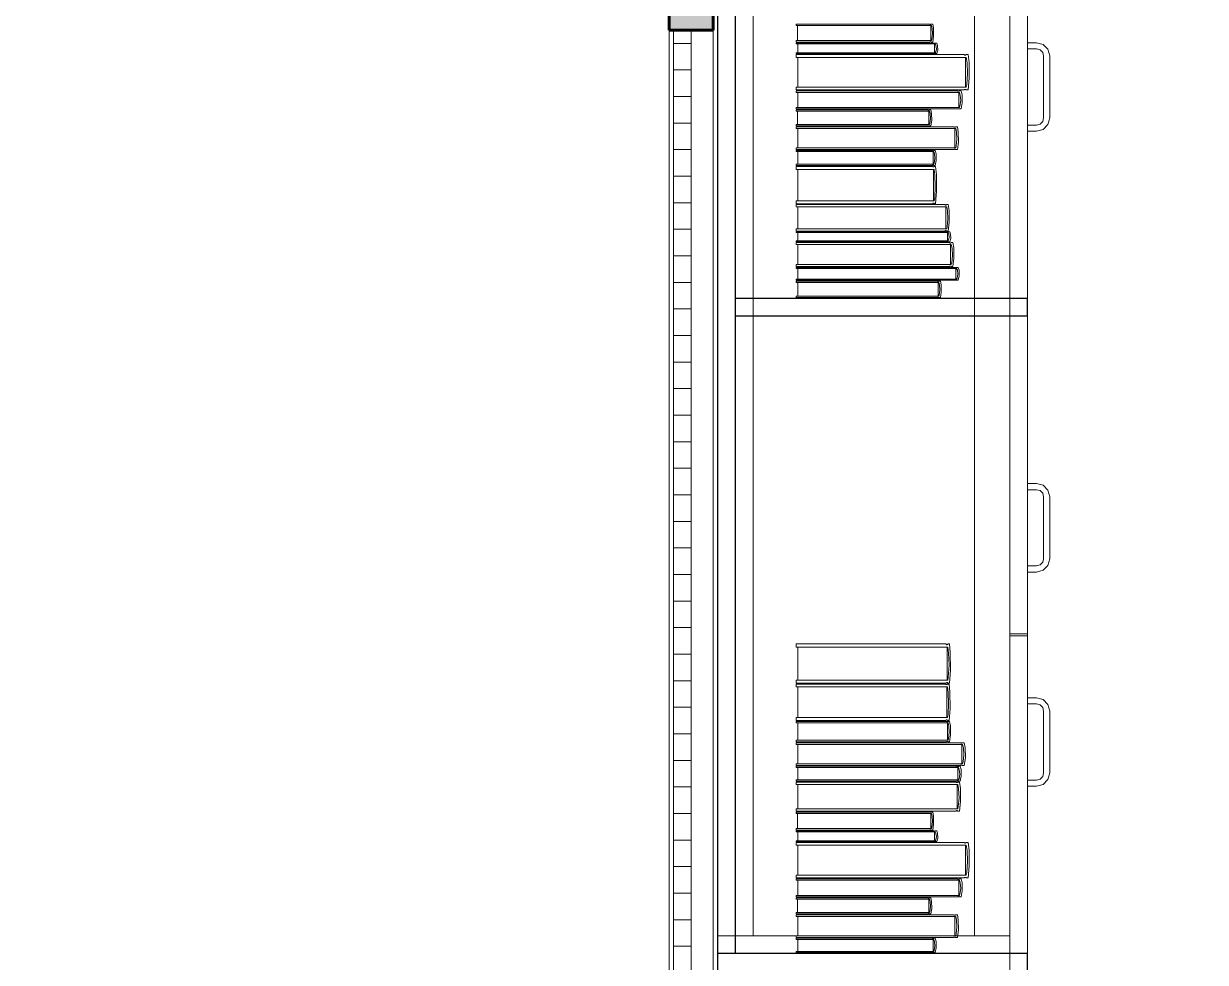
# Model space of a CAD drawing. Header units: inches. Extents: x -38 to 5698, y -33 to 92.
# Drawn here: x 204.291 to 205.626, y 12.972 to 14.032 of the extents above; entities that cross this region are included whole.
import ezdxf

# ---------------------------------------------------------------- set-up
doc = ezdxf.new("R2010")
doc.units = ezdxf.units.IN
doc.header["$MEASUREMENT"] = 0
doc.set_wipeout_variables(frame=1)
doc.linetypes.add('Wipeout_Contour', pattern=[1, 0, -1])
for name, color, linetype in [('02 _ ARQ _ ZON _ Espacio.3D', 7, 'Continuous'), ('Acabado - Muros', 7, 'Continuous'), ('Interior - Mobiliario', 7, 'Continuous')]:
    doc.layers.add(name, color=color, linetype=linetype)

msp = doc.modelspace()

# ---------------------------------------------------------------- linework, layer by layer
at = {"layer": '02 _ ARQ _ ZON _ Espacio.3D', "color": 254, "linetype": 'Continuous', "lineweight": 0, "flags": 128}
for points in [[(205.0199, 6.5), (205.02, 18.6001), (193.32, 18.6001), (193.32, 6.5)], [(208.57, 16.1), (208.07, 16.1), (208.07, 17.35), (205.07, 17.35), (205.07, 6.45), (207.5227, 6.4503), (207.5227, 7.7), (207.7527, 7.7), (208.07, 7.7), (208.07, 8.1), (208.57, 8.1), (208.57, 7.2), (207.6661, 7.2), (207.6661, 6.45), (212.1198, 6.45), (212.1198, 7.7005), (212.1198, 17.3498), (208.97, 17.3498), (208.97, 16.9001), (208.57, 16.9)]]:
    msp.add_lwpolyline(points, close=True, dxfattribs=at)
at = {"layer": 'Interior - Mobiliario', "color": 175, "linetype": 'Continuous', "lineweight": 13}
for p, q in [((205.0951, 12.9818), (205.0951, 14.4418)), ((205.4051, 14.4418), (205.4051, 12.9818)), ((205.1638, 14.0302), (205.1638, 14.0318)), ((205.1638, 14.0318), (205.3145, 14.0318)), ((205.3164, 14.0302), (205.1638, 14.0302)), ((205.1653, 14.0131), (205.1653, 14.0302)), ((205.3145, 14.0318), (205.3146, 14.0317)), ((205.3146, 14.0317), (205.3148, 14.0316)), ((205.3148, 14.0316), (205.3151, 14.0315)), ((205.3151, 14.0315), (205.3153, 14.0315)), ((205.3153, 14.0315), (205.3155, 14.0315)), ((205.3155, 14.0315), (205.3157, 14.0315)), ((205.3156, 14.0302), (205.3156, 14.0131)), ((205.3157, 14.0315), (205.3159, 14.0316)), ((205.3159, 14.0316), (205.3161, 14.0317)), ((205.3161, 14.0317), (205.3162, 14.0318)), ((205.3162, 14.0318), (205.3179, 14.0318)), ((205.3171, 14.0271), (205.3164, 14.0302)), ((205.3179, 14.0318), (205.3187, 14.0274)), ((205.3168, 14.0146), (205.3175, 14.0209)), ((205.3175, 14.0209), (205.3171, 14.0271)), ((205.3189, 14.0182), (205.3179, 14.0114)), ((205.3187, 14.0274), (205.3189, 14.0182)), ((205.1638, 14.0114), (205.1638, 14.0131)), ((205.1638, 14.0131), (205.3164, 14.0131)), ((205.3145, 14.0114), (205.1638, 14.0114)), ((205.1638, 14.0095), (205.1638, 14.0104)), ((205.1638, 14.0104), (205.3189, 14.0104)), ((205.3208, 14.0095), (205.1638, 14.0095)), ((205.1654, 13.9994), (205.1654, 14.0095)), ((205.3146, 14.0115), (205.3145, 14.0114)), ((205.3148, 14.0117), (205.3146, 14.0115)), ((205.315, 14.0117), (205.3148, 14.0117)), ((205.3152, 14.0118), (205.315, 14.0117)), ((205.3155, 14.0118), (205.3152, 14.0118)), ((205.3157, 14.0118), (205.3155, 14.0118)), ((205.3159, 14.0117), (205.3157, 14.0118)), ((205.3161, 14.0116), (205.3159, 14.0117)), ((205.3162, 14.0114), (205.3161, 14.0116)), ((205.3179, 14.0114), (205.3162, 14.0114)), ((205.3164, 14.0131), (205.3168, 14.0146)), ((205.3189, 14.0104), (205.3191, 14.0104)), ((205.3191, 14.0104), (205.3193, 14.0103)), ((205.3193, 14.0103), (205.3195, 14.0103)), ((205.3195, 14.0103), (205.3197, 14.0102)), ((205.3197, 14.0102), (205.3199, 14.0102)), ((205.3199, 14.0102), (205.3202, 14.0103)), ((205.32, 14.0095), (205.32, 13.9994)), ((205.3202, 14.0103), (205.3204, 14.0103)), ((205.3204, 14.0103), (205.3206, 14.0104)), ((205.3206, 14.0104), (205.3207, 14.0104)), ((205.3207, 14.0104), (205.3224, 14.0104)), ((205.3215, 14.0077), (205.3208, 14.0095)), ((205.3213, 14.0003), (205.322, 14.004)), ((205.322, 14.004), (205.3215, 14.0077)), ((205.3224, 14.0104), (205.3233, 14.0078)), ((205.3233, 14.0078), (205.3235, 14.0024)), ((205.4251, 14.0108), (205.4351, 14.0108)), ((205.4251, 14.0038), (205.4251, 14.0108)), ((205.4351, 14.0038), (205.4251, 14.0038)), ((205.4351, 14.0108), (205.4426, 14.0088)), ((205.4391, 14.0028), (205.4351, 14.0038)), ((205.4421, 13.9998), (205.4391, 14.0028)), ((205.4426, 14.0088), (205.4481, 14.0033)), ((205.4481, 14.0033), (205.4501, 13.9958)), ((205.1638, 13.9984), (205.1638, 13.9994)), ((205.1638, 13.9994), (205.3208, 13.9994)), ((205.3189, 13.9984), (205.1638, 13.9984)), ((205.1638, 13.9942), (205.1638, 13.9974)), ((205.1638, 13.9974), (205.3535, 13.9974)), ((205.3558, 13.9942), (205.1638, 13.9942)), ((205.1657, 13.9606), (205.1657, 13.9942)), ((205.319, 13.9985), (205.3189, 13.9984)), ((205.3192, 13.9985), (205.319, 13.9985)), ((205.3194, 13.9986), (205.3192, 13.9985)), ((205.3197, 13.9986), (205.3194, 13.9986)), ((205.3199, 13.9986), (205.3197, 13.9986)), ((205.3201, 13.9986), (205.3199, 13.9986)), ((205.3203, 13.9985), (205.3201, 13.9986)), ((205.3206, 13.9985), (205.3203, 13.9985)), ((205.3207, 13.9984), (205.3206, 13.9985)), ((205.3224, 13.9984), (205.3207, 13.9984)), ((205.3208, 13.9994), (205.3213, 14.0003)), ((205.3235, 14.0024), (205.3224, 13.9984)), ((205.3535, 13.9974), (205.3537, 13.9972)), ((205.3537, 13.9972), (205.3539, 13.997)), ((205.3539, 13.997), (205.3542, 13.9968)), ((205.3542, 13.9968), (205.3545, 13.9967)), ((205.3545, 13.9967), (205.3548, 13.9967)), ((205.3548, 13.9967), (205.3551, 13.9968)), ((205.3549, 13.9942), (205.3549, 13.9606)), ((205.3551, 13.9968), (205.3553, 13.997)), ((205.3553, 13.997), (205.3556, 13.9973)), ((205.3556, 13.9973), (205.3557, 13.9974)), ((205.3557, 13.9974), (205.3578, 13.9974)), ((205.3567, 13.9882), (205.3558, 13.9942)), ((205.3578, 13.9974), (205.3589, 13.9886)), ((205.4431, 13.9958), (205.4421, 13.9998)), ((205.4431, 13.9258), (205.4431, 13.9958)), ((205.4501, 13.9958), (205.4501, 13.9258)), ((205.3572, 13.9759), (205.3567, 13.9882)), ((205.3589, 13.9886), (205.3591, 13.9707)), ((205.3558, 13.9606), (205.3564, 13.9636)), ((205.3564, 13.9636), (205.3572, 13.9759)), ((205.3591, 13.9707), (205.3578, 13.9574)), ((205.1638, 13.9574), (205.1638, 13.9606)), ((205.1638, 13.9606), (205.3558, 13.9606)), ((205.3535, 13.9574), (205.1638, 13.9574)), ((205.1638, 13.9547), (205.1638, 13.9564)), ((205.1638, 13.9564), (205.3459, 13.9564)), ((205.3482, 13.9547), (205.1638, 13.9547)), ((205.1656, 13.9375), (205.1656, 13.9547)), ((205.3459, 13.9564), (205.3461, 13.9562)), ((205.3461, 13.9562), (205.3463, 13.9561)), ((205.3463, 13.9561), (205.3466, 13.9561)), ((205.3466, 13.9561), (205.3469, 13.956)), ((205.3469, 13.956), (205.3471, 13.956)), ((205.3471, 13.956), (205.3474, 13.9561)), ((205.3472, 13.9547), (205.3472, 13.9375)), ((205.3474, 13.9561), (205.3477, 13.9562)), ((205.3477, 13.9562), (205.3479, 13.9563)), ((205.3479, 13.9563), (205.348, 13.9564)), ((205.348, 13.9564), (205.35, 13.9564)), ((205.349, 13.9517), (205.3482, 13.9547)), ((205.3495, 13.9454), (205.349, 13.9517)), ((205.35, 13.9564), (205.351, 13.9519)), ((205.351, 13.9519), (205.3513, 13.9427)), ((205.3536, 13.9575), (205.3535, 13.9574)), ((205.3539, 13.9578), (205.3536, 13.9575)), ((205.3542, 13.9579), (205.3539, 13.9578)), ((205.3544, 13.958), (205.3542, 13.9579)), ((205.3547, 13.958), (205.3544, 13.958)), ((205.355, 13.958), (205.3547, 13.958)), ((205.3553, 13.9578), (205.355, 13.958)), ((205.3555, 13.9576), (205.3553, 13.9578)), ((205.3557, 13.9574), (205.3555, 13.9576)), ((205.3578, 13.9574), (205.3557, 13.9574)), ((205.1638, 13.9359), (205.1638, 13.9375)), ((205.1638, 13.9375), (205.3482, 13.9375)), ((205.3463, 13.9361), (205.346, 13.936)), ((205.3465, 13.9362), (205.3463, 13.9361)), ((205.3468, 13.9362), (205.3465, 13.9362)), ((205.3471, 13.9362), (205.3468, 13.9362)), ((205.3473, 13.9362), (205.3471, 13.9362)), ((205.3476, 13.9361), (205.3473, 13.9362)), ((205.3478, 13.936), (205.3476, 13.9361)), ((205.3482, 13.9375), (205.3487, 13.9391)), ((205.3487, 13.9391), (205.3495, 13.9454)), ((205.3513, 13.9427), (205.35, 13.9359)), ((205.3459, 13.9359), (205.1638, 13.9359)), ((205.1638, 13.9335), (205.1638, 13.9349)), ((205.1638, 13.9349), (205.3124, 13.9349)), ((205.3142, 13.9335), (205.1638, 13.9335)), ((205.1653, 13.9182), (205.1653, 13.9335)), ((205.3124, 13.9349), (205.3125, 13.9348)), ((205.3125, 13.9348), (205.3127, 13.9347)), ((205.3127, 13.9347), (205.3129, 13.9346)), ((205.3129, 13.9346), (205.3132, 13.9346)), ((205.3132, 13.9346), (205.3134, 13.9346)), ((205.3134, 13.9346), (205.3136, 13.9346)), ((205.3135, 13.9335), (205.3135, 13.9182)), ((205.3136, 13.9346), (205.3138, 13.9347)), ((205.3138, 13.9347), (205.314, 13.9348)), ((205.314, 13.9348), (205.3141, 13.9349)), ((205.3141, 13.9349), (205.3157, 13.9349)), ((205.3149, 13.9307), (205.3142, 13.9335)), ((205.3147, 13.9195), (205.3153, 13.9251)), ((205.3153, 13.9251), (205.3149, 13.9307)), ((205.3157, 13.9349), (205.3166, 13.9309)), ((205.3168, 13.9228), (205.3157, 13.9167)), ((205.3166, 13.9309), (205.3168, 13.9228)), ((205.346, 13.936), (205.3459, 13.9359)), ((205.348, 13.9359), (205.3478, 13.936)), ((205.35, 13.9359), (205.348, 13.9359)), ((205.4421, 13.9218), (205.4431, 13.9258)), ((205.4501, 13.9258), (205.4481, 13.9183)), ((205.1638, 13.9167), (205.1638, 13.9182)), ((205.1638, 13.9182), (205.3142, 13.9182)), ((205.3124, 13.9167), (205.1638, 13.9167)), ((205.1638, 13.9137), (205.1638, 13.9157)), ((205.1638, 13.9157), (205.3418, 13.9157)), ((205.3439, 13.9137), (205.1638, 13.9137)), ((205.1656, 13.8921), (205.1656, 13.9137)), ((205.3125, 13.9168), (205.3124, 13.9167)), ((205.3127, 13.9169), (205.3125, 13.9168)), ((205.3129, 13.917), (205.3127, 13.9169)), ((205.3131, 13.917), (205.3129, 13.917)), ((205.3133, 13.917), (205.3131, 13.917)), ((205.3135, 13.917), (205.3133, 13.917)), ((205.3138, 13.9169), (205.3135, 13.917)), ((205.314, 13.9168), (205.3138, 13.9169)), ((205.3141, 13.9167), (205.314, 13.9168)), ((205.3157, 13.9167), (205.3141, 13.9167)), ((205.3142, 13.9182), (205.3147, 13.9195)), ((205.3418, 13.9157), (205.3419, 13.9156)), ((205.3419, 13.9156), (205.3422, 13.9154)), ((205.3422, 13.9154), (205.3424, 13.9153)), ((205.3424, 13.9153), (205.3427, 13.9153)), ((205.3427, 13.9153), (205.3429, 13.9153)), ((205.3429, 13.9153), (205.3432, 13.9153)), ((205.343, 13.9137), (205.343, 13.8921)), ((205.3432, 13.9153), (205.3435, 13.9155)), ((205.3435, 13.9155), (205.3437, 13.9156)), ((205.3437, 13.9156), (205.3438, 13.9157)), ((205.3438, 13.9157), (205.3458, 13.9157)), ((205.3448, 13.9098), (205.3439, 13.9137)), ((205.3452, 13.9019), (205.3448, 13.9098)), ((205.3458, 13.9157), (205.3468, 13.9101)), ((205.3468, 13.9101), (205.347, 13.8986)), ((205.4251, 13.9178), (205.4351, 13.9178)), ((205.4251, 13.9108), (205.4251, 13.9178)), ((205.4351, 13.9108), (205.4251, 13.9108)), ((205.4351, 13.9178), (205.4391, 13.9189)), ((205.4426, 13.9128), (205.4351, 13.9108)), ((205.4391, 13.9189), (205.4421, 13.9218)), ((205.4481, 13.9183), (205.4426, 13.9128)), ((205.3445, 13.8941), (205.3452, 13.9019)), ((205.347, 13.8986), (205.3458, 13.8901)), ((205.1638, 13.8901), (205.1638, 13.8921)), ((205.1638, 13.8921), (205.3439, 13.8921)), ((205.3418, 13.8901), (205.1638, 13.8901)), ((205.1638, 13.8877), (205.1638, 13.8891)), ((205.1638, 13.8891), (205.3174, 13.8891)), ((205.3193, 13.8877), (205.1638, 13.8877)), ((205.1654, 13.8734), (205.1654, 13.8877)), ((205.3174, 13.8891), (205.3175, 13.889)), ((205.3175, 13.889), (205.3177, 13.8889)), ((205.3177, 13.8889), (205.3179, 13.8888)), ((205.3179, 13.8888), (205.3182, 13.8888)), ((205.3182, 13.8888), (205.3184, 13.8888)), ((205.3184, 13.8888), (205.3186, 13.8888)), ((205.3185, 13.8877), (205.3185, 13.8734)), ((205.3186, 13.8888), (205.3188, 13.8889)), ((205.3188, 13.8889), (205.319, 13.889)), ((205.319, 13.889), (205.3191, 13.8891)), ((205.3191, 13.8891), (205.3208, 13.8891)), ((205.32, 13.8852), (205.3193, 13.8877)), ((205.3204, 13.8799), (205.32, 13.8852)), ((205.3208, 13.8891), (205.3217, 13.8853)), ((205.3217, 13.8853), (205.3219, 13.8777)), ((205.3419, 13.8902), (205.3418, 13.8901)), ((205.3421, 13.8903), (205.3419, 13.8902)), ((205.3424, 13.8904), (205.3421, 13.8903)), ((205.3426, 13.8905), (205.3424, 13.8904)), ((205.3429, 13.8905), (205.3426, 13.8905)), ((205.3431, 13.8904), (205.3429, 13.8905)), ((205.3434, 13.8903), (205.3431, 13.8904)), ((205.3436, 13.8902), (205.3434, 13.8903)), ((205.3438, 13.8901), (205.3436, 13.8902)), ((205.3458, 13.8901), (205.3438, 13.8901)), ((205.3439, 13.8921), (205.3445, 13.8941)), ((205.1638, 13.8721), (205.1638, 13.8734)), ((205.1638, 13.8734), (205.3193, 13.8734)), ((205.3174, 13.8721), (205.1638, 13.8721)), ((205.1638, 13.8677), (205.1638, 13.8711)), ((205.1638, 13.8711), (205.3178, 13.8711)), ((205.3175, 13.8721), (205.3174, 13.8721)), ((205.3177, 13.8722), (205.3175, 13.8721)), ((205.3179, 13.8723), (205.3177, 13.8722)), ((205.3178, 13.8711), (205.3179, 13.8709)), ((205.3181, 13.8724), (205.3179, 13.8723)), ((205.3179, 13.8709), (205.3181, 13.8706)), ((205.3183, 13.8724), (205.3181, 13.8724)), ((205.3181, 13.8706), (205.3183, 13.8704)), ((205.3186, 13.8723), (205.3183, 13.8724)), ((205.3183, 13.8704), (205.3185, 13.8704)), ((205.3185, 13.8704), (205.3188, 13.8704)), ((205.3188, 13.8723), (205.3186, 13.8723)), ((205.319, 13.8722), (205.3188, 13.8723)), ((205.3188, 13.8704), (205.319, 13.8705)), ((205.3191, 13.8721), (205.319, 13.8722)), ((205.319, 13.8705), (205.3192, 13.8707)), ((205.3208, 13.8721), (205.3191, 13.8721)), ((205.3192, 13.8707), (205.3194, 13.8709)), ((205.3193, 13.8734), (205.3197, 13.8747)), ((205.3194, 13.8709), (205.3195, 13.8711)), ((205.3195, 13.8711), (205.3212, 13.8711)), ((205.3197, 13.8747), (205.3204, 13.8799)), ((205.3219, 13.8777), (205.3208, 13.8721)), ((205.3212, 13.8711), (205.3221, 13.8618)), ((205.3196, 13.8677), (205.1638, 13.8677)), ((205.1654, 13.8323), (205.1654, 13.8677)), ((205.3189, 13.8677), (205.3189, 13.8323)), ((205.3204, 13.8614), (205.3196, 13.8677)), ((205.3208, 13.8484), (205.3204, 13.8614)), ((205.3221, 13.8618), (205.3223, 13.843)), ((205.3201, 13.8355), (205.3208, 13.8484)), ((205.3223, 13.843), (205.3212, 13.8289)), ((205.1638, 13.8289), (205.1638, 13.8323)), ((205.1638, 13.8323), (205.3196, 13.8323)), ((205.318, 13.8293), (205.3179, 13.829)), ((205.3183, 13.8295), (205.318, 13.8293)), ((205.3185, 13.8296), (205.3183, 13.8295)), ((205.3187, 13.8296), (205.3185, 13.8296)), ((205.319, 13.8295), (205.3187, 13.8296)), ((205.3192, 13.8294), (205.319, 13.8295)), ((205.3194, 13.8291), (205.3192, 13.8294)), ((205.3196, 13.8323), (205.3201, 13.8355)), ((205.3178, 13.8289), (205.1638, 13.8289)), ((205.1638, 13.8255), (205.1638, 13.8279)), ((205.1638, 13.8279), (205.3316, 13.8279)), ((205.3337, 13.8255), (205.1638, 13.8255)), ((205.1655, 13.8004), (205.1655, 13.8255)), ((205.3179, 13.829), (205.3178, 13.8289)), ((205.3195, 13.8289), (205.3194, 13.8291)), ((205.3212, 13.8289), (205.3195, 13.8289)), ((205.3316, 13.8279), (205.3318, 13.8277)), ((205.3318, 13.8277), (205.332, 13.8276)), ((205.332, 13.8276), (205.3322, 13.8274)), ((205.3322, 13.8274), (205.3325, 13.8274)), ((205.3325, 13.8274), (205.3327, 13.8274)), ((205.3327, 13.8274), (205.333, 13.8275)), ((205.3328, 13.8255), (205.3328, 13.8004)), ((205.333, 13.8275), (205.3332, 13.8276)), ((205.3332, 13.8276), (205.3334, 13.8278)), ((205.3334, 13.8278), (205.3335, 13.8279)), ((205.3335, 13.8279), (205.3354, 13.8279)), ((205.3345, 13.821), (205.3337, 13.8255)), ((205.3349, 13.8118), (205.3345, 13.821)), ((205.3354, 13.8279), (205.3363, 13.8213)), ((205.3363, 13.8213), (205.3365, 13.808)), ((205.3337, 13.8004), (205.3342, 13.8027)), ((205.3342, 13.8027), (205.3349, 13.8118)), ((205.3365, 13.808), (205.3354, 13.798)), ((205.1638, 13.798), (205.1638, 13.8004)), ((205.1638, 13.8004), (205.3337, 13.8004)), ((205.3316, 13.798), (205.1638, 13.798)), ((205.1638, 13.7962), (205.1638, 13.797)), ((205.1638, 13.797), (205.3332, 13.797)), ((205.3353, 13.7962), (205.1638, 13.7962)), ((205.1655, 13.7868), (205.1655, 13.7962)), ((205.3317, 13.7982), (205.3316, 13.798)), ((205.3319, 13.7983), (205.3317, 13.7982)), ((205.3322, 13.7985), (205.3319, 13.7983)), ((205.3324, 13.7985), (205.3322, 13.7985)), ((205.3327, 13.7985), (205.3324, 13.7985)), ((205.3329, 13.7985), (205.3327, 13.7985)), ((205.3331, 13.7984), (205.3329, 13.7985)), ((205.3334, 13.7982), (205.3331, 13.7984)), ((205.3332, 13.797), (205.3334, 13.797)), ((205.3335, 13.798), (205.3334, 13.7982)), ((205.3334, 13.797), (205.3336, 13.7969)), ((205.3354, 13.798), (205.3335, 13.798)), ((205.3336, 13.7969), (205.3339, 13.7969)), ((205.3339, 13.7969), (205.3341, 13.7969)), ((205.3341, 13.7969), (205.3344, 13.7969)), ((205.3344, 13.7969), (205.3346, 13.7969)), ((205.3345, 13.7962), (205.3345, 13.7868)), ((205.3346, 13.7969), (205.3349, 13.7969)), ((205.3349, 13.7969), (205.3351, 13.797)), ((205.3351, 13.797), (205.3352, 13.797)), ((205.3352, 13.797), (205.3371, 13.797)), ((205.3361, 13.7945), (205.3353, 13.7962)), ((205.3358, 13.7877), (205.3366, 13.7911)), ((205.3366, 13.7911), (205.3361, 13.7945)), ((205.3371, 13.797), (205.338, 13.7946)), ((205.3382, 13.7896), (205.3371, 13.7859)), ((205.338, 13.7946), (205.3382, 13.7896)), ((205.1638, 13.7859), (205.1638, 13.7868)), ((205.1638, 13.7868), (205.3353, 13.7868)), ((205.3332, 13.7859), (205.1638, 13.7859)), ((205.1638, 13.7828), (205.1638, 13.7849)), ((205.1638, 13.7849), (205.3368, 13.7849)), ((205.3389, 13.7828), (205.1638, 13.7828)), ((205.1655, 13.7828), (205.338, 13.7828)), ((205.1655, 13.7602), (205.1655, 13.7828)), ((205.3333, 13.786), (205.3332, 13.7859)), ((205.3336, 13.786), (205.3333, 13.786)), ((205.3338, 13.7861), (205.3336, 13.786)), ((205.3341, 13.7861), (205.3338, 13.7861)), ((205.3343, 13.7861), (205.3341, 13.7861)), ((205.3346, 13.7861), (205.3343, 13.7861)), ((205.3348, 13.7861), (205.3346, 13.7861)), ((205.335, 13.786), (205.3348, 13.7861)), ((205.3352, 13.7859), (205.335, 13.786)), ((205.3371, 13.7859), (205.3352, 13.7859)), ((205.3353, 13.7868), (205.3358, 13.7877)), ((205.3368, 13.7849), (205.337, 13.7848)), ((205.337, 13.7848), (205.3372, 13.7846)), ((205.3372, 13.7846), (205.3374, 13.7845)), ((205.3374, 13.7845), (205.3377, 13.7845)), ((205.3377, 13.7845), (205.338, 13.7845)), ((205.338, 13.7845), (205.3382, 13.7846)), ((205.338, 13.7828), (205.338, 13.7602)), ((205.3382, 13.7846), (205.3385, 13.7847)), ((205.3385, 13.7847), (205.3387, 13.7848)), ((205.3387, 13.7848), (205.3388, 13.7849)), ((205.3388, 13.7849), (205.3407, 13.7849)), ((205.3397, 13.7787), (205.3389, 13.7828)), ((205.3402, 13.7705), (205.3397, 13.7787)), ((205.3407, 13.7849), (205.3417, 13.779)), ((205.3417, 13.779), (205.3419, 13.767)), ((205.3395, 13.7622), (205.3402, 13.7705)), ((205.3419, 13.767), (205.3407, 13.758)), ((205.1638, 13.758), (205.1638, 13.7602)), ((205.1638, 13.7602), (205.3389, 13.7602)), ((205.3368, 13.758), (205.1638, 13.758)), ((205.1638, 13.7558), (205.1638, 13.757)), ((205.1638, 13.757), (205.3427, 13.757)), ((205.3449, 13.7558), (205.1638, 13.7558)), ((205.338, 13.7602), (205.1655, 13.7602)), ((205.1656, 13.7436), (205.1656, 13.7558)), ((205.3369, 13.7581), (205.3368, 13.758)), ((205.3371, 13.7583), (205.3369, 13.7581)), ((205.3374, 13.7584), (205.3371, 13.7583)), ((205.3376, 13.7585), (205.3374, 13.7584)), ((205.3379, 13.7585), (205.3376, 13.7585)), ((205.3382, 13.7584), (205.3379, 13.7585)), ((205.3384, 13.7583), (205.3382, 13.7584)), ((205.3386, 13.7582), (205.3384, 13.7583)), ((205.3388, 13.758), (205.3386, 13.7582)), ((205.3407, 13.758), (205.3388, 13.758)), ((205.3389, 13.7602), (205.3395, 13.7622)), ((205.3427, 13.757), (205.3428, 13.7569)), ((205.3428, 13.7569), (205.3431, 13.7568)), ((205.3431, 13.7568), (205.3433, 13.7568)), ((205.3433, 13.7568), (205.3436, 13.7568)), ((205.3436, 13.7568), (205.3439, 13.7568)), ((205.3439, 13.7568), (205.3441, 13.7568)), ((205.344, 13.7558), (205.344, 13.7436)), ((205.3441, 13.7568), (205.3444, 13.7569)), ((205.3444, 13.7569), (205.3446, 13.757)), ((205.3446, 13.757), (205.3447, 13.757)), ((205.3447, 13.757), (205.3467, 13.757)), ((205.3457, 13.7537), (205.3449, 13.7558)), ((205.3454, 13.7448), (205.3462, 13.7492)), ((205.3462, 13.7492), (205.3457, 13.7537)), ((205.3467, 13.757), (205.3477, 13.7538)), ((205.3477, 13.7538), (205.3479, 13.7473)), ((205.1638, 13.7425), (205.1638, 13.7436)), ((205.1638, 13.7436), (205.3449, 13.7436)), ((205.3427, 13.7425), (205.1638, 13.7425)), ((205.1638, 13.74), (205.1638, 13.7415)), ((205.1638, 13.7415), (205.3229, 13.7415)), ((205.3248, 13.74), (205.1638, 13.74)), ((205.3229, 13.7415), (205.323, 13.7414)), ((205.323, 13.7414), (205.3232, 13.7413)), ((205.3232, 13.7413), (205.3235, 13.7412)), ((205.3235, 13.7412), (205.3237, 13.7412)), ((205.3237, 13.7412), (205.3239, 13.7412)), ((205.3239, 13.7412), (205.3242, 13.7412)), ((205.3242, 13.7412), (205.3244, 13.7413)), ((205.3244, 13.7413), (205.3246, 13.7414)), ((205.3246, 13.7414), (205.3247, 13.7415)), ((205.3247, 13.7415), (205.3265, 13.7415)), ((205.3256, 13.7372), (205.3248, 13.74)), ((205.326, 13.7315), (205.3256, 13.7372)), ((205.3265, 13.7415), (205.3274, 13.7374)), ((205.3274, 13.7374), (205.3276, 13.7291)), ((205.3428, 13.7425), (205.3427, 13.7425)), ((205.343, 13.7426), (205.3428, 13.7425)), ((205.3433, 13.7427), (205.343, 13.7426)), ((205.3435, 13.7427), (205.3433, 13.7427)), ((205.3438, 13.7427), (205.3435, 13.7427)), ((205.3441, 13.7427), (205.3438, 13.7427)), ((205.3443, 13.7426), (205.3441, 13.7427)), ((205.3446, 13.7426), (205.3443, 13.7426)), ((205.3447, 13.7425), (205.3446, 13.7426)), ((205.3467, 13.7425), (205.3447, 13.7425)), ((205.3449, 13.7436), (205.3454, 13.7448)), ((205.3479, 13.7473), (205.3467, 13.7425)), ((205.4351, 13.5128), (205.4251, 13.5128)), ((205.4251, 13.5128), (205.4251, 13.5058)), ((205.4426, 13.5108), (205.4351, 13.5128)), ((205.4481, 13.5053), (205.4426, 13.5108)), ((205.4251, 13.5058), (205.4351, 13.5058)), ((205.4351, 13.5058), (205.4391, 13.5048)), ((205.4391, 13.5048), (205.4421, 13.5018)), ((205.4421, 13.5018), (205.4431, 13.4978)), ((205.4431, 13.4978), (205.4431, 13.4278)), ((205.4501, 13.4978), (205.4481, 13.5053)), ((205.4501, 13.4278), (205.4501, 13.4978)), ((205.4351, 13.4198), (205.4251, 13.4198)), ((205.4251, 13.4198), (205.4251, 13.4128)), ((205.4391, 13.4209), (205.4351, 13.4198)), ((205.4421, 13.4238), (205.4391, 13.4209)), ((205.4431, 13.4278), (205.4421, 13.4238)), ((205.4426, 13.4148), (205.4481, 13.4203)), ((205.4481, 13.4203), (205.4501, 13.4278)), ((205.4251, 13.4128), (205.4351, 13.4128)), ((205.4351, 13.4128), (205.4426, 13.4148)), ((205.4251, 13.3428), (205.4051, 13.3428)), ((205.4251, 13.3408), (205.4051, 13.3408)), ((205.1638, 13.3279), (205.1638, 13.3315)), ((205.1638, 13.3315), (205.3329, 13.3315)), ((205.335, 13.3279), (205.1638, 13.3279)), ((205.1655, 13.2908), (205.1655, 13.3279)), ((205.3329, 13.3315), (205.3331, 13.3312)), ((205.3331, 13.3312), (205.3333, 13.331)), ((205.3333, 13.331), (205.3336, 13.3308)), ((205.3336, 13.3308), (205.3338, 13.3307)), ((205.3338, 13.3307), (205.3341, 13.3307)), ((205.3341, 13.3307), (205.3343, 13.3308)), ((205.3342, 13.3279), (205.3342, 13.2908)), ((205.3343, 13.3308), (205.3345, 13.331)), ((205.3345, 13.331), (205.3348, 13.3313)), ((205.3348, 13.3313), (205.3349, 13.3315)), ((205.3349, 13.3315), (205.3367, 13.3315)), ((205.3358, 13.3213), (205.335, 13.3279)), ((205.3367, 13.3315), (205.3377, 13.3218)), ((205.3363, 13.3077), (205.3358, 13.3213)), ((205.3377, 13.3218), (205.3379, 13.302)), ((205.3355, 13.2942), (205.3363, 13.3077)), ((205.3379, 13.302), (205.3367, 13.2873)), ((205.1638, 13.2873), (205.1638, 13.2908)), ((205.1638, 13.2908), (205.335, 13.2908)), ((205.3329, 13.2873), (205.1638, 13.2873)), ((205.1638, 13.283), (205.1638, 13.2863)), ((205.1638, 13.2863), (205.3326, 13.2863)), ((205.3347, 13.283), (205.1638, 13.283)), ((205.1655, 13.2484), (205.1655, 13.283)), ((205.3326, 13.2863), (205.3328, 13.2861)), ((205.3328, 13.2861), (205.333, 13.2858)), ((205.333, 13.2875), (205.3329, 13.2873)), ((205.3333, 13.2877), (205.333, 13.2875)), ((205.333, 13.2858), (205.3332, 13.2857)), ((205.3332, 13.2857), (205.3335, 13.2856)), ((205.3335, 13.2879), (205.3333, 13.2877)), ((205.3338, 13.288), (205.3335, 13.2879)), ((205.3335, 13.2856), (205.3337, 13.2856)), ((205.3337, 13.2856), (205.334, 13.2857)), ((205.334, 13.288), (205.3338, 13.288)), ((205.3338, 13.283), (205.3338, 13.2484)), ((205.3343, 13.2879), (205.334, 13.288)), ((205.334, 13.2857), (205.3342, 13.2859)), ((205.3342, 13.2859), (205.3344, 13.2861)), ((205.3345, 13.2878), (205.3343, 13.2879)), ((205.3344, 13.2861), (205.3345, 13.2863)), ((205.3347, 13.2875), (205.3345, 13.2878)), ((205.3345, 13.2863), (205.3364, 13.2863)), ((205.3349, 13.2873), (205.3347, 13.2875)), ((205.3355, 13.2768), (205.3347, 13.283)), ((205.3367, 13.2873), (205.3349, 13.2873)), ((205.335, 13.2908), (205.3355, 13.2942)), ((205.3364, 13.2863), (205.3373, 13.2773)), ((205.3359, 13.2642), (205.3355, 13.2768)), ((205.3373, 13.2773), (205.3376, 13.2588)), ((205.4251, 13.2708), (205.4351, 13.2708)), ((205.4251, 13.2638), (205.4251, 13.2708)), ((205.4351, 13.2708), (205.4426, 13.2688)), ((205.4426, 13.2688), (205.4481, 13.2633)), ((205.3352, 13.2515), (205.3359, 13.2642)), ((205.3376, 13.2588), (205.3364, 13.2451)), ((205.4351, 13.2638), (205.4251, 13.2638)), ((205.4391, 13.2628), (205.4351, 13.2638)), ((205.4421, 13.2598), (205.4391, 13.2628)), ((205.4431, 13.2558), (205.4421, 13.2598)), ((205.4431, 13.1858), (205.4431, 13.2558)), ((205.4481, 13.2633), (205.4501, 13.2558)), ((205.4501, 13.2558), (205.4501, 13.1858)), ((205.1638, 13.2451), (205.1638, 13.2484)), ((205.1638, 13.2484), (205.3347, 13.2484)), ((205.3326, 13.2451), (205.1638, 13.2451)), ((205.1638, 13.2423), (205.1638, 13.2441)), ((205.1638, 13.2441), (205.3332, 13.2441)), ((205.3353, 13.2423), (205.1638, 13.2423)), ((205.1655, 13.2229), (205.1655, 13.2423)), ((205.3327, 13.2453), (205.3326, 13.2451)), ((205.3329, 13.2455), (205.3327, 13.2453)), ((205.3332, 13.2457), (205.3329, 13.2455)), ((205.3334, 13.2458), (205.3332, 13.2457)), ((205.3332, 13.2441), (205.3333, 13.244)), ((205.3333, 13.244), (205.3336, 13.2439)), ((205.3337, 13.2458), (205.3334, 13.2458)), ((205.3336, 13.2439), (205.3338, 13.2438)), ((205.3339, 13.2457), (205.3337, 13.2458)), ((205.3338, 13.2438), (205.334, 13.2437)), ((205.3342, 13.2456), (205.3339, 13.2457)), ((205.334, 13.2437), (205.3343, 13.2437)), ((205.3344, 13.2453), (205.3342, 13.2456)), ((205.3343, 13.2437), (205.3345, 13.2438)), ((205.3345, 13.2451), (205.3344, 13.2453)), ((205.3344, 13.2423), (205.3344, 13.2229)), ((205.3364, 13.2451), (205.3345, 13.2451)), ((205.3345, 13.2438), (205.3348, 13.2439)), ((205.3347, 13.2484), (205.3352, 13.2515)), ((205.3348, 13.2439), (205.335, 13.244)), ((205.335, 13.244), (205.3351, 13.2441)), ((205.3351, 13.2441), (205.337, 13.2441)), ((205.336, 13.2388), (205.3353, 13.2423)), ((205.337, 13.2441), (205.3379, 13.2391)), ((205.3358, 13.2246), (205.3365, 13.2317)), ((205.3365, 13.2317), (205.336, 13.2388)), ((205.3381, 13.2287), (205.337, 13.221)), ((205.3379, 13.2391), (205.3381, 13.2287)), ((205.1638, 13.221), (205.1638, 13.2229)), ((205.1638, 13.2229), (205.3353, 13.2229)), ((205.3332, 13.221), (205.1638, 13.221)), ((205.1638, 13.218), (205.1638, 13.22)), ((205.1638, 13.22), (205.3493, 13.22)), ((205.3516, 13.218), (205.1638, 13.218)), ((205.1657, 13.1963), (205.1657, 13.218)), ((205.3333, 13.2211), (205.3332, 13.221)), ((205.3335, 13.2213), (205.3333, 13.2211)), ((205.3337, 13.2214), (205.3335, 13.2213)), ((205.334, 13.2214), (205.3337, 13.2214)), ((205.3342, 13.2214), (205.334, 13.2214)), ((205.3345, 13.2214), (205.3342, 13.2214)), ((205.3347, 13.2213), (205.3345, 13.2214)), ((205.335, 13.2212), (205.3347, 13.2213)), ((205.3351, 13.221), (205.335, 13.2212)), ((205.337, 13.221), (205.3351, 13.221)), ((205.3353, 13.2229), (205.3358, 13.2246)), ((205.3493, 13.22), (205.3495, 13.2199)), ((205.3495, 13.2199), (205.3497, 13.2197)), ((205.3497, 13.2197), (205.35, 13.2196)), ((205.35, 13.2196), (205.3503, 13.2196)), ((205.3503, 13.2196), (205.3505, 13.2196)), ((205.3505, 13.2196), (205.3508, 13.2197)), ((205.3506, 13.218), (205.3506, 13.1963)), ((205.3508, 13.2197), (205.3511, 13.2198)), ((205.3511, 13.2198), (205.3513, 13.2199)), ((205.3513, 13.2199), (205.3514, 13.22)), ((205.3514, 13.22), (205.3535, 13.22)), ((205.3525, 13.2141), (205.3516, 13.218)), ((205.3535, 13.22), (205.3545, 13.2144)), ((205.3521, 13.1983), (205.3529, 13.2062)), ((205.3529, 13.2062), (205.3525, 13.2141)), ((205.3548, 13.2029), (205.3535, 13.1943)), ((205.3545, 13.2144), (205.3548, 13.2029)), ((205.1638, 13.1943), (205.1638, 13.1963)), ((205.1638, 13.1963), (205.3516, 13.1963)), ((205.3493, 13.1943), (205.1638, 13.1943)), ((205.1638, 13.1919), (205.1638, 13.1933)), ((205.1638, 13.1933), (205.3449, 13.1933)), ((205.3471, 13.1919), (205.1638, 13.1919)), ((205.1656, 13.1779), (205.1656, 13.1919)), ((205.3449, 13.1933), (205.345, 13.1932)), ((205.345, 13.1932), (205.3453, 13.1931)), ((205.3453, 13.1931), (205.3455, 13.193)), ((205.3455, 13.193), (205.3458, 13.193)), ((205.3458, 13.193), (205.3461, 13.193)), ((205.3461, 13.193), (205.3463, 13.193)), ((205.3462, 13.1919), (205.3462, 13.1779)), ((205.3463, 13.193), (205.3466, 13.1931)), ((205.3466, 13.1931), (205.3468, 13.1932)), ((205.3468, 13.1932), (205.3469, 13.1933)), ((205.3469, 13.1933), (205.3489, 13.1933)), ((205.3479, 13.1894), (205.3471, 13.1919)), ((205.3484, 13.1843), (205.3479, 13.1894)), ((205.3489, 13.1933), (205.3499, 13.1896)), ((205.3494, 13.1944), (205.3493, 13.1943)), ((205.3497, 13.1945), (205.3494, 13.1944)), ((205.3499, 13.1947), (205.3497, 13.1945)), ((205.3502, 13.1947), (205.3499, 13.1947)), ((205.3499, 13.1896), (205.3502, 13.1821)), ((205.3505, 13.1947), (205.3502, 13.1947)), ((205.3508, 13.1947), (205.3505, 13.1947)), ((205.351, 13.1946), (205.3508, 13.1947)), ((205.3513, 13.1944), (205.351, 13.1946)), ((205.3514, 13.1943), (205.3513, 13.1944)), ((205.3535, 13.1943), (205.3514, 13.1943)), ((205.3516, 13.1963), (205.3521, 13.1983)), ((205.1638, 13.1765), (205.1638, 13.1779)), ((205.1638, 13.1779), (205.3471, 13.1779)), ((205.3449, 13.1765), (205.1638, 13.1765)), ((205.1638, 13.1729), (205.1638, 13.1755)), ((205.1638, 13.1755), (205.3441, 13.1755)), ((205.3441, 13.1755), (205.3442, 13.1753)), ((205.3442, 13.1753), (205.3445, 13.1752)), ((205.3445, 13.1752), (205.3447, 13.175)), ((205.345, 13.1766), (205.3449, 13.1765)), ((205.3452, 13.1767), (205.345, 13.1766)), ((205.3455, 13.1768), (205.3452, 13.1767)), ((205.3457, 13.1768), (205.3455, 13.1768)), ((205.3455, 13.1751), (205.3458, 13.1752)), ((205.346, 13.1768), (205.3457, 13.1768)), ((205.3458, 13.1752), (205.346, 13.1754)), ((205.3463, 13.1768), (205.346, 13.1768)), ((205.346, 13.1754), (205.3461, 13.1755)), ((205.3461, 13.1755), (205.3481, 13.1755)), ((205.3465, 13.1767), (205.3463, 13.1768)), ((205.3468, 13.1766), (205.3465, 13.1767)), ((205.3469, 13.1765), (205.3468, 13.1766)), ((205.3489, 13.1765), (205.3469, 13.1765)), ((205.3471, 13.1779), (205.3476, 13.1791)), ((205.3476, 13.1791), (205.3484, 13.1843)), ((205.3481, 13.1755), (205.3491, 13.1683)), ((205.3502, 13.1821), (205.3489, 13.1765)), ((205.4251, 13.1778), (205.4351, 13.1778)), ((205.4251, 13.1708), (205.4251, 13.1778)), ((205.4351, 13.1778), (205.4391, 13.1789)), ((205.4391, 13.1789), (205.4421, 13.1818)), ((205.4421, 13.1818), (205.4431, 13.1858)), ((205.4481, 13.1783), (205.4426, 13.1728)), ((205.4501, 13.1858), (205.4481, 13.1783)), ((205.3463, 13.1729), (205.1638, 13.1729)), ((205.1656, 13.1453), (205.1656, 13.1729)), ((205.3447, 13.175), (205.345, 13.175)), ((205.345, 13.175), (205.3453, 13.175)), ((205.3453, 13.175), (205.3455, 13.1751)), ((205.3454, 13.1729), (205.3454, 13.1453)), ((205.3471, 13.168), (205.3463, 13.1729)), ((205.3476, 13.1579), (205.3471, 13.168)), ((205.3491, 13.1683), (205.3494, 13.1537)), ((205.4351, 13.1708), (205.4251, 13.1708)), ((205.4426, 13.1728), (205.4351, 13.1708)), ((205.3468, 13.1478), (205.3476, 13.1579)), ((205.3494, 13.1537), (205.3481, 13.1427)), ((205.1638, 13.1427), (205.1638, 13.1453)), ((205.1638, 13.1453), (205.3463, 13.1453)), ((205.3441, 13.1427), (205.1638, 13.1427)), ((205.1638, 13.1401), (205.1638, 13.1417)), ((205.1638, 13.1417), (205.3145, 13.1417)), ((205.3164, 13.1401), (205.1638, 13.1401)), ((205.1653, 13.123), (205.1653, 13.1401)), ((205.3145, 13.1417), (205.3146, 13.1416)), ((205.3146, 13.1416), (205.3148, 13.1415)), ((205.3148, 13.1415), (205.3151, 13.1414)), ((205.3151, 13.1414), (205.3153, 13.1414)), ((205.3153, 13.1414), (205.3155, 13.1414)), ((205.3155, 13.1414), (205.3157, 13.1414)), ((205.3156, 13.1401), (205.3156, 13.123)), ((205.3157, 13.1414), (205.3159, 13.1415)), ((205.3159, 13.1415), (205.3161, 13.1416)), ((205.3161, 13.1416), (205.3162, 13.1417)), ((205.3162, 13.1417), (205.3179, 13.1417)), ((205.3171, 13.137), (205.3164, 13.1401)), ((205.3175, 13.1308), (205.3171, 13.137)), ((205.3179, 13.1417), (205.3187, 13.1373)), ((205.3187, 13.1373), (205.3189, 13.1281)), ((205.3442, 13.1429), (205.3441, 13.1427)), ((205.3444, 13.1431), (205.3442, 13.1429)), ((205.3447, 13.1432), (205.3444, 13.1431)), ((205.3449, 13.1433), (205.3447, 13.1432)), ((205.3452, 13.1433), (205.3449, 13.1433)), ((205.3455, 13.1432), (205.3452, 13.1433)), ((205.3457, 13.1431), (205.3455, 13.1432)), ((205.346, 13.1429), (205.3457, 13.1431)), ((205.3461, 13.1427), (205.346, 13.1429)), ((205.3481, 13.1427), (205.3461, 13.1427)), ((205.3463, 13.1453), (205.3468, 13.1478)), ((205.1638, 13.1213), (205.1638, 13.123)), ((205.1638, 13.123), (205.3164, 13.123)), ((205.3164, 13.123), (205.3168, 13.1245)), ((205.3168, 13.1245), (205.3175, 13.1308)), ((205.3189, 13.1281), (205.3179, 13.1213)), ((205.3145, 13.1213), (205.1638, 13.1213)), ((205.1638, 13.1194), (205.1638, 13.1203)), ((205.1638, 13.1203), (205.3189, 13.1203)), ((205.3208, 13.1194), (205.1638, 13.1194)), ((205.1638, 13.1083), (205.1638, 13.1093)), ((205.1638, 13.1093), (205.3208, 13.1093)), ((205.1654, 13.1093), (205.1654, 13.1194)), ((205.3146, 13.1214), (205.3145, 13.1213)), ((205.3148, 13.1215), (205.3146, 13.1214)), ((205.315, 13.1216), (205.3148, 13.1215)), ((205.3152, 13.1217), (205.315, 13.1216)), ((205.3155, 13.1217), (205.3152, 13.1217)), ((205.3157, 13.1216), (205.3155, 13.1217)), ((205.3159, 13.1216), (205.3157, 13.1216)), ((205.3161, 13.1215), (205.3159, 13.1216)), ((205.3162, 13.1213), (205.3161, 13.1215)), ((205.3179, 13.1213), (205.3162, 13.1213)), ((205.3189, 13.1203), (205.3191, 13.1203)), ((205.3192, 13.1084), (205.319, 13.1084)), ((205.3191, 13.1203), (205.3193, 13.1202)), ((205.3194, 13.1085), (205.3192, 13.1084)), ((205.3193, 13.1202), (205.3195, 13.1202)), ((205.3197, 13.1085), (205.3194, 13.1085)), ((205.3195, 13.1202), (205.3197, 13.1201)), ((205.3197, 13.1201), (205.3199, 13.1201)), ((205.3199, 13.1085), (205.3197, 13.1085)), ((205.3199, 13.1201), (205.3202, 13.1202)), ((205.3201, 13.1085), (205.3199, 13.1085)), ((205.32, 13.1194), (205.32, 13.1093)), ((205.3203, 13.1084), (205.3201, 13.1085)), ((205.3202, 13.1202), (205.3204, 13.1202)), ((205.3206, 13.1084), (205.3203, 13.1084)), ((205.3204, 13.1202), (205.3206, 13.1203)), ((205.3206, 13.1203), (205.3207, 13.1203)), ((205.3207, 13.1203), (205.3224, 13.1203)), ((205.3215, 13.1176), (205.3208, 13.1194)), ((205.3208, 13.1093), (205.3213, 13.1102)), ((205.3213, 13.1102), (205.322, 13.1139)), ((205.322, 13.1139), (205.3215, 13.1176)), ((205.3224, 13.1203), (205.3233, 13.1177)), ((205.3235, 13.1123), (205.3224, 13.1083)), ((205.3233, 13.1177), (205.3235, 13.1123)), ((205.3189, 13.1083), (205.1638, 13.1083)), ((205.1638, 13.1041), (205.1638, 13.1073)), ((205.1638, 13.1073), (205.3535, 13.1073)), ((205.3558, 13.1041), (205.1638, 13.1041)), ((205.1657, 13.0705), (205.1657, 13.1041)), ((205.319, 13.1084), (205.3189, 13.1083)), ((205.3207, 13.1083), (205.3206, 13.1084)), ((205.3224, 13.1083), (205.3207, 13.1083)), ((205.3535, 13.1073), (205.3537, 13.1071)), ((205.3537, 13.1071), (205.3539, 13.1069)), ((205.3539, 13.1069), (205.3542, 13.1067)), ((205.3542, 13.1067), (205.3545, 13.1066)), ((205.3545, 13.1066), (205.3548, 13.1066)), ((205.3548, 13.1066), (205.3551, 13.1067)), ((205.3549, 13.1041), (205.3549, 13.0705)), ((205.3551, 13.1067), (205.3553, 13.1069)), ((205.3553, 13.1069), (205.3556, 13.1072)), ((205.3556, 13.1072), (205.3557, 13.1073)), ((205.3557, 13.1073), (205.3578, 13.1073)), ((205.3567, 13.0981), (205.3558, 13.1041)), ((205.3572, 13.0858), (205.3567, 13.0981)), ((205.3578, 13.1073), (205.3589, 13.0985)), ((205.3589, 13.0985), (205.3591, 13.0806)), ((205.3564, 13.0735), (205.3572, 13.0858)), ((205.1638, 13.0673), (205.1638, 13.0705)), ((205.1638, 13.0705), (205.3558, 13.0705)), ((205.3558, 13.0705), (205.3564, 13.0735)), ((205.3591, 13.0806), (205.3578, 13.0673)), ((205.3535, 13.0673), (205.1638, 13.0673)), ((205.1638, 13.0646), (205.1638, 13.0663)), ((205.1638, 13.0663), (205.3459, 13.0663)), ((205.3482, 13.0646), (205.1638, 13.0646)), ((205.1656, 13.0474), (205.1656, 13.0646)), ((205.3459, 13.0663), (205.3461, 13.0661)), ((205.3461, 13.0661), (205.3463, 13.066)), ((205.3463, 13.066), (205.3466, 13.0659)), ((205.3466, 13.0659), (205.3469, 13.0659)), ((205.3469, 13.0659), (205.3471, 13.0659)), ((205.3471, 13.0659), (205.3474, 13.066)), ((205.3472, 13.0646), (205.3472, 13.0474)), ((205.3474, 13.066), (205.3477, 13.066)), ((205.3477, 13.066), (205.3479, 13.0662)), ((205.3479, 13.0662), (205.348, 13.0663)), ((205.348, 13.0663), (205.35, 13.0663)), ((205.349, 13.0616), (205.3482, 13.0646)), ((205.3487, 13.049), (205.3495, 13.0553)), ((205.3495, 13.0553), (205.349, 13.0616)), ((205.35, 13.0663), (205.351, 13.0618)), ((205.351, 13.0618), (205.3513, 13.0526)), ((205.3536, 13.0674), (205.3535, 13.0673)), ((205.3539, 13.0677), (205.3536, 13.0674)), ((205.3542, 13.0678), (205.3539, 13.0677)), ((205.3544, 13.0679), (205.3542, 13.0678)), ((205.3547, 13.0679), (205.3544, 13.0679)), ((205.355, 13.0678), (205.3547, 13.0679)), ((205.3553, 13.0677), (205.355, 13.0678)), ((205.3555, 13.0675), (205.3553, 13.0677)), ((205.3557, 13.0673), (205.3555, 13.0675)), ((205.3578, 13.0673), (205.3557, 13.0673)), ((205.1638, 13.0458), (205.1638, 13.0474)), ((205.1638, 13.0474), (205.3482, 13.0474)), ((205.3459, 13.0458), (205.1638, 13.0458)), ((205.1638, 13.0433), (205.1638, 13.0448)), ((205.1638, 13.0448), (205.3124, 13.0448)), ((205.3142, 13.0433), (205.1638, 13.0433)), ((205.1653, 13.0281), (205.1653, 13.0433)), ((205.3124, 13.0448), (205.3125, 13.0447)), ((205.3125, 13.0447), (205.3127, 13.0446)), ((205.3127, 13.0446), (205.3129, 13.0445)), ((205.3129, 13.0445), (205.3132, 13.0445)), ((205.3132, 13.0445), (205.3134, 13.0445)), ((205.3134, 13.0445), (205.3136, 13.0445)), ((205.3135, 13.0433), (205.3135, 13.0281)), ((205.3136, 13.0445), (205.3138, 13.0446)), ((205.3138, 13.0446), (205.314, 13.0447)), ((205.314, 13.0447), (205.3141, 13.0448)), ((205.3141, 13.0448), (205.3157, 13.0448)), ((205.3149, 13.0406), (205.3142, 13.0433)), ((205.3157, 13.0448), (205.3166, 13.0408)), ((205.346, 13.0459), (205.3459, 13.0458)), ((205.3463, 13.046), (205.346, 13.0459)), ((205.3465, 13.0461), (205.3463, 13.046)), ((205.3468, 13.0461), (205.3465, 13.0461)), ((205.3471, 13.0461), (205.3468, 13.0461)), ((205.3473, 13.0461), (205.3471, 13.0461)), ((205.3476, 13.046), (205.3473, 13.0461)), ((205.3478, 13.0459), (205.3476, 13.046)), ((205.348, 13.0458), (205.3478, 13.0459)), ((205.35, 13.0458), (205.348, 13.0458)), ((205.3482, 13.0474), (205.3487, 13.049)), ((205.3513, 13.0526), (205.35, 13.0458)), ((205.3142, 13.0281), (205.3147, 13.0294)), ((205.3147, 13.0294), (205.3153, 13.035)), ((205.3153, 13.035), (205.3149, 13.0406)), ((205.3168, 13.0327), (205.3157, 13.0266)), ((205.3166, 13.0408), (205.3168, 13.0327)), ((205.1638, 13.0266), (205.1638, 13.0281)), ((205.1638, 13.0281), (205.3142, 13.0281)), ((205.3124, 13.0266), (205.1638, 13.0266)), ((205.1638, 13.0236), (205.1638, 13.0256)), ((205.1638, 13.0256), (205.3418, 13.0256)), ((205.3439, 13.0236), (205.1638, 13.0236)), ((205.1656, 13.002), (205.1656, 13.0236)), ((205.3125, 13.0267), (205.3124, 13.0266)), ((205.3127, 13.0268), (205.3125, 13.0267)), ((205.3129, 13.0269), (205.3127, 13.0268)), ((205.3131, 13.0269), (205.3129, 13.0269)), ((205.3133, 13.0269), (205.3131, 13.0269)), ((205.3135, 13.0269), (205.3133, 13.0269)), ((205.3138, 13.0268), (205.3135, 13.0269)), ((205.314, 13.0267), (205.3138, 13.0268)), ((205.3141, 13.0266), (205.314, 13.0267)), ((205.3157, 13.0266), (205.3141, 13.0266)), ((205.3418, 13.0256), (205.3419, 13.0255)), ((205.3419, 13.0255), (205.3422, 13.0253)), ((205.3422, 13.0253), (205.3424, 13.0252)), ((205.3424, 13.0252), (205.3427, 13.0252)), ((205.3427, 13.0252), (205.3429, 13.0252)), ((205.3429, 13.0252), (205.3432, 13.0252)), ((205.343, 13.0236), (205.343, 13.002)), ((205.3432, 13.0252), (205.3435, 13.0254)), ((205.3435, 13.0254), (205.3437, 13.0255)), ((205.3437, 13.0255), (205.3438, 13.0256)), ((205.3438, 13.0256), (205.3458, 13.0256)), ((205.3448, 13.0197), (205.3439, 13.0236)), ((205.3452, 13.0118), (205.3448, 13.0197)), ((205.3458, 13.0256), (205.3468, 13.02)), ((205.3468, 13.02), (205.347, 13.0085)), ((205.3651, 13.0018), (205.1151, 13.0018)), ((205.1638, 13), (205.1638, 13.002)), ((205.1638, 13.002), (205.3439, 13.002)), ((205.3439, 13.002), (205.3445, 13.004)), ((205.3445, 13.004), (205.3452, 13.0118)), ((205.347, 13.0085), (205.3458, 13)), ((205.4051, 13.0018), (205.3651, 13.0018)), ((205.3418, 13), (205.1638, 13)), ((205.1638, 12.9977), (205.1638, 12.999)), ((205.1638, 12.999), (205.3174, 12.999)), ((205.3193, 12.9977), (205.1638, 12.9977)), ((205.3174, 12.999), (205.3175, 12.9989)), ((205.3175, 12.9989), (205.3177, 12.9988)), ((205.3177, 12.9988), (205.3179, 12.9987)), ((205.3179, 12.9987), (205.3182, 12.9987)), ((205.3182, 12.9987), (205.3184, 12.9987)), ((205.3184, 12.9987), (205.3186, 12.9987)), ((205.3186, 12.9987), (205.3188, 12.9988)), ((205.3188, 12.9988), (205.319, 12.9989)), ((205.319, 12.9989), (205.3191, 12.999)), ((205.3191, 12.999), (205.3208, 12.999)), ((205.32, 12.9953), (205.3193, 12.9977)), ((205.3204, 12.9903), (205.32, 12.9953)), ((205.3208, 12.999), (205.3217, 12.9954)), ((205.3419, 13.0001), (205.3418, 13)), ((205.3421, 13.0002), (205.3419, 13.0001)), ((205.3424, 13.0003), (205.3421, 13.0002)), ((205.3426, 13.0004), (205.3424, 13.0003)), ((205.3429, 13.0004), (205.3426, 13.0004)), ((205.3431, 13.0003), (205.3429, 13.0004)), ((205.3434, 13.0002), (205.3431, 13.0003)), ((205.3436, 13.0001), (205.3434, 13.0002)), ((205.3438, 13), (205.3436, 13.0001)), ((205.3458, 13), (205.3438, 13)), ((205.4051, 12.9818), (205.0951, 12.9818))]:
    msp.add_line(p, q, dxfattribs=at)

# ---------------------------------------------------------------- next in the draw order: wipeouts: each hides what was drawn before it
at = {"color": 254, "linetype": 'Wipeout_Contour', "lineweight": 0, "ltscale": 6513.743816}
msp.add_wipeout([(205.4251, 13.7218), (205.0951, 13.7218), (205.0951, 13.7018), (205.4251, 13.7018)], dxfattribs=at).dxf.layer = 'Interior - Mobiliario'

# ---------------------------------------------------------------- next in the draw order: linework, layer by layer
at = {"layer": 'Interior - Mobiliario', "color": 175, "linetype": 'Continuous', "lineweight": 13}
for p, q in [((205.1151, 14.4218), (205.1151, 13.0018)), ((205.3651, 13.0018), (205.3651, 14.4218)), ((205.4051, 14.4218), (205.4051, 13.0018)), ((205.4051, 13.7218), (205.4051, 14.0808)), ((205.4251, 13.7218), (205.4251, 14.0808)), ((205.1654, 13.7243), (205.1654, 13.74)), ((205.324, 13.74), (205.324, 13.7243)), ((205.1638, 13.7228), (205.1638, 13.7243)), ((205.1638, 13.7243), (205.3248, 13.7243)), ((205.3229, 13.7228), (205.1638, 13.7228)), ((205.323, 13.7229), (205.3229, 13.7228)), ((205.3232, 13.723), (205.323, 13.7229)), ((205.3234, 13.7231), (205.3232, 13.723)), ((205.3236, 13.7231), (205.3234, 13.7231)), ((205.3239, 13.7232), (205.3236, 13.7231)), ((205.3241, 13.7231), (205.3239, 13.7232)), ((205.3243, 13.723), (205.3241, 13.7231)), ((205.3246, 13.7229), (205.3243, 13.723)), ((205.3247, 13.7228), (205.3246, 13.7229)), ((205.3265, 13.7228), (205.3247, 13.7228)), ((205.3248, 13.7243), (205.3253, 13.7257)), ((205.3253, 13.7257), (205.326, 13.7315)), ((205.3276, 13.7291), (205.3265, 13.7228)), ((205.0951, 13.7218), (205.4251, 13.7218)), ((205.0951, 13.7018), (205.0951, 13.7218)), ((205.4251, 13.7218), (205.4051, 13.7218)), ((205.4251, 13.7218), (205.4251, 13.7018)), ((205.4251, 13.7218), (205.4251, 13.7018)), ((205.4251, 13.7018), (205.0951, 13.7018)), ((205.4051, 13.7018), (205.4051, 13.3428)), ((205.4251, 13.7018), (205.4051, 13.7018)), ((205.4251, 13.7018), (205.4251, 13.3428))]:
    msp.add_line(p, q, dxfattribs=at)
at = {"layer": 'Interior - Mobiliario', "color": 175, "linetype": 'Continuous', "lineweight": 30}
for p, q in [((205.0951, 13.7018), (205.0951, 13.7218)), ((205.4251, 13.7218), (205.0951, 13.7218)), ((205.4251, 13.7018), (205.4251, 13.7218)), ((205.4251, 13.7018), (205.0951, 13.7018))]:
    msp.add_line(p, q, dxfattribs=at)

# ---------------------------------------------------------------- next in the draw order: wipeouts: each hides what was drawn before it
at = {"color": 254, "linetype": 'Wipeout_Contour', "lineweight": 0, "ltscale": 6513.044489}
msp.add_wipeout([(205.0951, 14.4418), (205.0751, 14.4418), (205.0751, 12.9818), (205.0951, 12.9818)], dxfattribs=at).dxf.layer = 'Interior - Mobiliario'

# ---------------------------------------------------------------- next in the draw order: linework, layer by layer
at = {"layer": 'Interior - Mobiliario', "color": 175, "linetype": 'Continuous', "lineweight": 30}
for p, q in [((205.0751, 12.9818), (205.0751, 14.4418)), ((205.0951, 12.9818), (205.0951, 14.4418)), ((205.0951, 12.9818), (205.0751, 12.9818))]:
    msp.add_line(p, q, dxfattribs=at)
at = {"layer": 'Interior - Mobiliario', "color": 175, "linetype": 'Continuous', "lineweight": 13}
for p, q in [((205.0751, 12.9818), (205.0751, 14.4418)), ((205.0951, 14.4418), (205.0951, 12.9818)), ((205.0751, 13.0018), (205.0751, 14.4218)), ((205.0951, 13.7218), (205.4251, 13.7218)), ((205.0951, 13.7018), (205.0951, 13.7218)), ((205.4251, 13.7018), (205.0951, 13.7018)), ((205.1151, 13.0018), (205.0751, 13.0018)), ((205.0951, 12.9818), (205.0751, 12.9818))]:
    msp.add_line(p, q, dxfattribs=at)

# ---------------------------------------------------------------- next in the draw order: wipeouts: each hides what was drawn before it
at = {"color": 254, "linetype": 'Wipeout_Contour', "lineweight": 0, "ltscale": 6513.679566}
msp.add_wipeout([(205.4251, 12.9818), (205.0751, 12.9818), (205.0751, 12.9618), (205.4251, 12.9618)], dxfattribs=at).dxf.layer = 'Interior - Mobiliario'

# ---------------------------------------------------------------- next in the draw order: linework, layer by layer
at = {"layer": 'Interior - Mobiliario', "color": 175, "linetype": 'Continuous', "lineweight": 13}
for p, q in [((205.0751, 14.4618), (205.0751, 12.9618)), ((205.4251, 12.9618), (205.4251, 14.4618)), ((205.0751, 12.9818), (205.0751, 14.4418)), ((205.0951, 12.9818), (205.0951, 14.4418)), ((205.0951, 12.9818), (205.0951, 14.4418)), ((205.0951, 12.9818), (205.0951, 14.4418)), ((205.4051, 14.4418), (205.4051, 12.9818)), ((205.4051, 14.4418), (205.4051, 12.9818)), ((205.4251, 14.4418), (205.4251, 12.9818)), ((205.4251, 14.4418), (205.4251, 12.9818)), ((205.4051, 12.9818), (205.4051, 13.3408)), ((205.4251, 12.9818), (205.4251, 13.3408)), ((205.0751, 12.9618), (205.0751, 13.0018)), ((205.4051, 13.0018), (205.4051, 12.9618)), ((205.1654, 12.9841), (205.1654, 12.9977)), ((205.3185, 12.9977), (205.3185, 12.9841)), ((205.3197, 12.9854), (205.3204, 12.9903)), ((205.3217, 12.9954), (205.3219, 12.9882)), ((205.0751, 12.9818), (205.4251, 12.9818)), ((205.0751, 12.9618), (205.0751, 12.9818)), ((205.4251, 12.9818), (205.0751, 12.9818)), ((205.4251, 12.9818), (205.0951, 12.9818)), ((205.4051, 12.9818), (205.0951, 12.9818)), ((205.4051, 12.9818), (205.0951, 12.9818)), ((205.1638, 12.9828), (205.1638, 12.9841)), ((205.1638, 12.9841), (205.3193, 12.9841)), ((205.3174, 12.9828), (205.1638, 12.9828)), ((205.3175, 12.9829), (205.3174, 12.9828)), ((205.3177, 12.983), (205.3175, 12.9829)), ((205.3179, 12.9831), (205.3177, 12.983)), ((205.3181, 12.9831), (205.3179, 12.9831)), ((205.3183, 12.9831), (205.3181, 12.9831)), ((205.3186, 12.9831), (205.3183, 12.9831)), ((205.3188, 12.983), (205.3186, 12.9831)), ((205.319, 12.9829), (205.3188, 12.983)), ((205.3191, 12.9828), (205.319, 12.9829)), ((205.3208, 12.9828), (205.3191, 12.9828)), ((205.3193, 12.9841), (205.3197, 12.9854)), ((205.3219, 12.9882), (205.3208, 12.9828)), ((205.4251, 12.9818), (205.4051, 12.9818)), ((205.4251, 12.9818), (205.4251, 12.9618))]:
    msp.add_line(p, q, dxfattribs=at)
at = {"layer": 'Interior - Mobiliario', "color": 175, "linetype": 'Continuous', "lineweight": 30}
for p, q in [((205.0751, 12.9618), (205.0751, 12.9818)), ((205.4251, 12.9818), (205.0751, 12.9818)), ((205.4251, 12.9618), (205.4251, 12.9818))]:
    msp.add_line(p, q, dxfattribs=at)

# ---------------------------------------------------------------- next in the draw order: wipeouts: each hides what was drawn before it
at = {"color": 254, "linetype": 'Wipeout_Contour', "lineweight": 0, "ltscale": 9768.961707}
msp.add_wipeout([(205.02, 14.0249), (205.02, 11.8914), (205.053, 11.8914), (205.053, 11.8749), (205.07, 11.8749), (205.07, 14.0249)], dxfattribs=at).dxf.layer = 'Acabado - Muros'

# ---------------------------------------------------------------- next in the draw order: linework, layer by layer
at = {"layer": 'Acabado - Muros', "color": 7, "linetype": 'Continuous', "lineweight": 60}
msp.add_line((205.07, 14.1249), (205.07, 14.0249), dxfattribs=at)
at = {"layer": 'Acabado - Muros', "color": 251, "linetype": 'Continuous', "lineweight": 13, "flags": 128}
for points in [[(205.02, 11.8914), (205.02, 14.0249)], [(205.07, 9.7249), (205.07, 11.8749), (205.07, 14.0249)]]:
    msp.add_lwpolyline(points, dxfattribs=at)

# ---------------------------------------------------------------- next in the draw order: wipeouts: each hides what was drawn before it
at = {"color": 254, "linetype": 'Wipeout_Contour', "lineweight": 0, "ltscale": 6512.820095}
msp.add_wipeout([(205.025, 14.0249), (205.025, 11.8914), (205.045, 11.8914), (205.045, 14.0249)], dxfattribs=at).dxf.layer = 'Acabado - Muros'

# ---------------------------------------------------------------- next in the draw order: hatches: boundary and pattern name
at = {"layer": 'Acabado - Muros', "linetype": 'Continuous', "lineweight": 0}
msp.add_hatch(color=254, dxfattribs=at).paths.add_polyline_path([(205.07, 14.1249), (205.02, 14.1249), (205.02, 14.0249), (205.07, 14.0249)])
h = msp.add_hatch(dxfattribs=at)
h.set_pattern_fill('CONTRACHAPADO_0002', color=254, style=0, pattern_type=2)
h.set_pattern_definition([(0, (185.000023, 3e-09), (0, 0.03), [])])
h.paths.add_polyline_path([(205.025, 14.0249), (205.025, 11.8914), (205.045, 11.8914), (205.045, 14.0249)])

# ---------------------------------------------------------------- next in the draw order: linework, layer by layer
at = {"layer": 'Acabado - Muros', "color": 7, "linetype": 'Continuous', "lineweight": 60}
for p in [(205.02, 14.1249), (205.07, 14.0249)]:
    msp.add_line(p, (205.02, 14.0249), dxfattribs=at)
at = {"layer": 'Acabado - Muros', "color": 7, "linetype": 'Continuous', "lineweight": 13, "flags": 128}
msp.add_lwpolyline([(205.025, 14.0249), (205.045, 14.0249), (205.045, 11.8914), (205.025, 11.8914)], close=True, dxfattribs=at)

doc.saveas('drawing.dxf')
